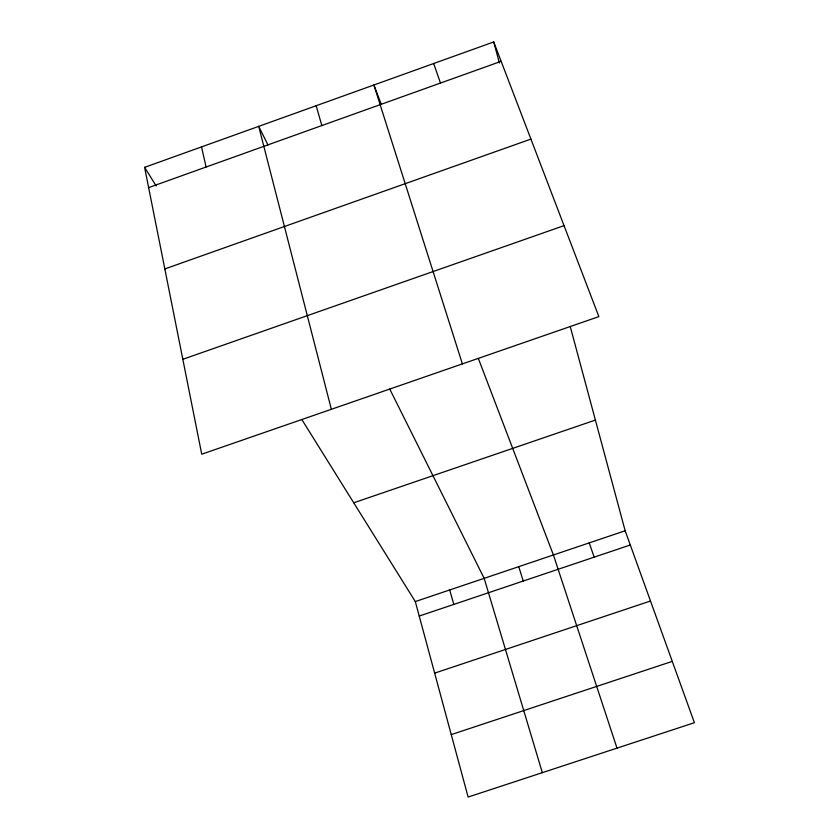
<?xml version="1.0" encoding="UTF-8"?>
<svg xmlns="http://www.w3.org/2000/svg" width="839" height="839" viewBox="0 0 839 839"><rect width="100%" height="100%" fill="white"/><g stroke="black" fill="none" stroke-linecap="round" stroke-linejoin="round"><path stroke-width="1.26" d="M144.602 167.349L493.731 41.95L598.868 316.618L201.727 454.203L144.602 167.349L156.18 185.933M148.639 187.611L501.145 61.32M164.832 268.931L530.919 139.096M182.829 359.302L564.039 225.639M353.733 502.792L595.396 420.077M301.83 419.542L415.315 601.563L625.16 530.772L570.247 326.549M419.238 616.057L630.299 544.993M434.654 673.13L650.508 601.007M451.256 734.607L672.28 661.373M268.019 145.042L258.706 126.364L331.353 409.296M389.757 389.076L484.166 578.333L542.33 772.667M381.326 104.445L373.89 84.991L462.383 363.895M478.324 358.4L553.415 554.978L617.001 748.136M625.16 530.772L694.398 722.704L468.12 797.05L415.315 601.563M433.658 63.523L440.485 83.051M589.24 542.896L594.159 557.159M518.743 566.671L523.253 581.028M316.156 105.724L321.84 125.556M449.694 589.964L453.805 604.416M493.731 41.95L499.383 62.977M201.517 146.909L206.09 167.024"/></g></svg>
